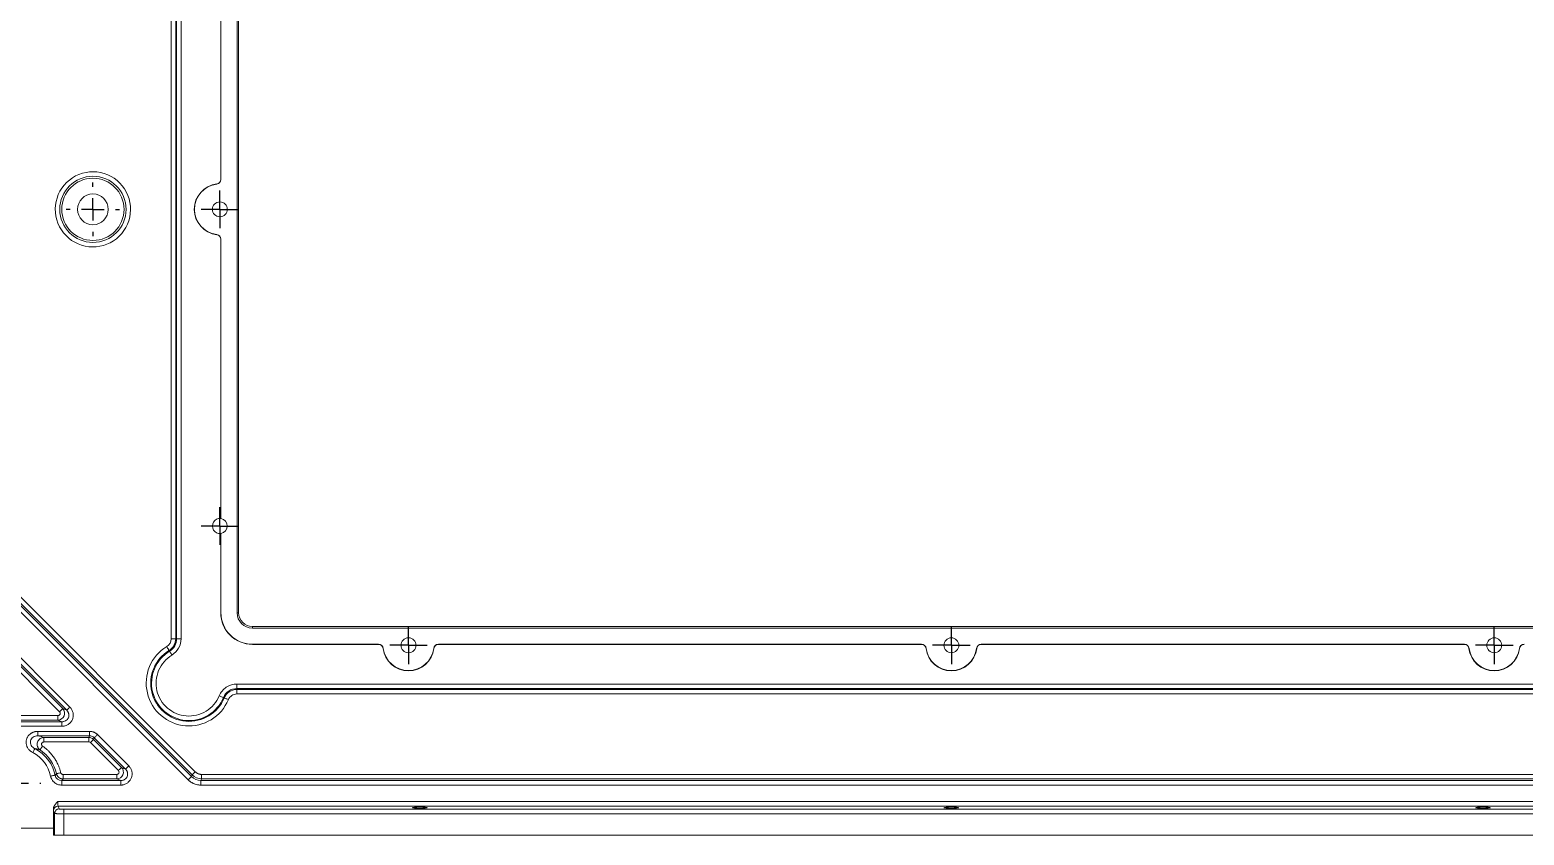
# Model space of a CAD drawing. Header units: millimetres. Extents: x 410 to 793, y 6 to 277.
# Drawn here: x 635.95 to 683.13, y 120.53 to 145.96 of the extents above; entities that cross this region are included whole.
import ezdxf

# ---------------------------------------------------------------- set-up
doc = ezdxf.new("R2010")
doc.units = ezdxf.units.MM
doc.layers.add('图框', color=7, linetype='Continuous')

# ---------------------------------------------------------------- blocks, each defined once
blk = doc.blocks.new('SW_CENTERMARKSYMBOL_69')
at = {"layer": '图框', "color": 0}
for p, q in [((0, 0.357), (0, 0.593)), ((-0.357, 0), (-0.593, 0)), ((0, 0), (-0.357, 0)), ((0, 0), (0, 0.357)), ((0, 0), (0, -0.357)), ((0, 0), (0.357, 0)), ((0.357, 0), (0.593, 0)), ((0, -0.357), (0, -0.593))]:
    blk.add_line(p, q, dxfattribs=at)
blk = doc.blocks.new('SW_CENTERMARKSYMBOL_70')
at = {"layer": '图框', "color": 0}
for p, q in [((0, 0.357), (0, 0.593)), ((-0.357, 0), (-0.593, 0)), ((0, 0), (-0.357, 0)), ((0, 0), (0, 0.357)), ((0, 0), (0, -0.357)), ((0, 0), (0.357, 0)), ((0.357, 0), (0.593, 0)), ((0, -0.357), (0, -0.593))]:
    blk.add_line(p, q, dxfattribs=at)
blk = doc.blocks.new('SW_CENTERMARKSYMBOL_71')
at = {"layer": '图框', "color": 0}
for p, q in [((0, 0.357), (0, 0.593)), ((-0.357, 0), (-0.593, 0)), ((0, 0), (-0.357, 0)), ((0, 0), (0, 0.357)), ((0, 0), (0, -0.357)), ((0, 0), (0.357, 0)), ((0.357, 0), (0.593, 0)), ((0, -0.357), (0, -0.593))]:
    blk.add_line(p, q, dxfattribs=at)
blk = doc.blocks.new('SW_CENTERMARKSYMBOL_72')
at = {"layer": '图框', "color": 0}
for p, q in [((0, 0.357), (0, 0.593)), ((-0.357, 0), (-0.593, 0)), ((0, 0), (-0.357, 0)), ((0, 0), (0, 0.357)), ((0, 0), (0, -0.357)), ((0, 0), (0.357, 0)), ((0.357, 0), (0.593, 0)), ((0, -0.357), (0, -0.593))]:
    blk.add_line(p, q, dxfattribs=at)
blk = doc.blocks.new('SW_CENTERMARKSYMBOL_77')
at = {"layer": '图框', "color": 0}
for p, q in [((0, 0.714), (0, 0.843)), ((-0.714, 0), (-0.843, 0)), ((0, 0), (-0.357, 0)), ((0, 0), (0, 0.357)), ((0, 0), (0, -0.357)), ((0, 0), (0.357, 0)), ((0.714, 0), (0.843, 0)), ((0, -0.714), (0, -0.843))]:
    blk.add_line(p, q, dxfattribs=at)
blk = doc.blocks.new('SW_CENTERMARKSYMBOL_90')
at = {"layer": '图框', "color": 0}
for p, q in [((0, 0.714), (0, 0.75)), ((-0.714, 0), (-0.75, 0)), ((0, 0), (-0.357, 0)), ((0, 0), (0, 0.357)), ((0, 0), (0, -0.357)), ((0, 0), (0.357, 0)), ((0.714, 0), (0.75, 0)), ((0, -0.714), (0, -0.75))]:
    blk.add_line(p, q, dxfattribs=at)
blk = doc.blocks.new('SW_CENTERMARKSYMBOL_105')
at = {"layer": '图框', "color": 0}
for p, q in [((0, 0.357), (0, 0.593)), ((-0.357, 0), (-0.593, 0)), ((0, 0), (-0.357, 0)), ((0, 0), (0, 0.357)), ((0, 0), (0, -0.357)), ((0, 0), (0.357, 0)), ((0.357, 0), (0.593, 0)), ((0, -0.357), (0, -0.593))]:
    blk.add_line(p, q, dxfattribs=at)

msp = doc.modelspace()

# ---------------------------------------------------------------- linework, layer by layer
at = {"color": 7, "linetype": 'Continuous', "lineweight": 15}
for p, q in [((640.4102, 154.0429), (640.4102, 126.7353)), ((640.5529, 154.0429), (640.5529, 126.7353)), ((640.5799, 126.7353), (640.5799, 154.0429)), ((640.7225, 126.7353), (640.7225, 154.0429)), ((642.4896, 153.0319), (642.4896, 127.5543)), ((642.5396, 127.5543), (642.5396, 153.0319)), ((641.9744, 150.0591), (641.9744, 141.2362)), ((641.9806, 141.2362), (641.9806, 150.06)), ((641.8495, 141.0882), (641.8487, 141.0944)), ((641.9744, 141.2362), (641.9806, 141.2362)), ((641.8487, 139.4918), (641.8495, 139.498)), ((641.9744, 139.35), (641.9744, 130.5271)), ((641.9806, 139.35), (641.9744, 139.35)), ((641.9806, 130.5262), (641.9806, 139.35)), ((641.0474, 122.3791), (631.2787, 132.1478)), ((641.069, 122.4313), (631.3309, 132.1695)), ((641.1697, 122.5319), (631.4315, 132.2701)), ((631.1781, 132.0472), (640.9468, 122.2785)), ((631.5181, 130.068), (637.1104, 124.4756)), ((637.2111, 124.5763), (631.6187, 130.1686)), ((641.9744, 130.0591), (641.9744, 127.5543)), ((641.9806, 127.5543), (641.9806, 130.06)), ((641.9806, 127.5543), (641.9744, 127.5543)), ((642.4896, 127.5543), (642.5396, 127.5543)), ((636.8839, 124.4272), (634.0384, 127.2726)), ((634.1391, 127.3732), (636.9845, 124.5278)), ((642.9744, 127.1195), (642.9744, 127.0694)), ((687.1172, 127.1195), (642.9744, 127.1195)), ((642.9744, 127.0694), (687.1172, 127.0694)), ((640.5529, 126.7353), (640.4102, 126.7353)), ((640.5529, 126.7353), (640.5799, 126.7353)), ((640.5799, 126.7353), (640.7225, 126.7353)), ((646.9599, 126.5605), (642.9744, 126.5605)), ((642.9744, 126.5605), (642.9744, 126.5543)), ((642.9744, 126.5543), (646.9599, 126.5543)), ((646.9599, 126.5543), (646.9599, 126.5605)), ((664.1028, 126.5605), (648.846, 126.5605)), ((648.846, 126.5605), (648.846, 126.5543)), ((648.846, 126.5543), (664.1028, 126.5543)), ((664.1028, 126.5543), (664.1028, 126.5605)), ((681.2456, 126.5605), (665.9888, 126.5605)), ((665.9888, 126.5605), (665.9888, 126.5543)), ((665.9888, 126.5543), (681.2456, 126.5543)), ((681.2456, 126.5543), (681.2456, 126.5605)), ((640.3573, 126.3398), (640.3433, 126.3629)), ((647.1079, 126.4294), (647.1017, 126.4287)), ((648.7042, 126.4287), (648.698, 126.4294)), ((664.2508, 126.4294), (664.2446, 126.4287)), ((665.847, 126.4287), (665.8408, 126.4294)), ((681.3936, 126.4294), (681.3874, 126.4287)), ((682.9899, 126.4287), (682.9837, 126.4294)), ((687.6061, 125.3024), (642.4855, 125.3024)), ((642.4855, 125.3024), (642.4855, 125.1598)), ((687.6061, 125.1598), (642.4855, 125.1598)), ((642.4855, 125.1598), (642.4855, 125.1328)), ((642.4855, 125.1328), (687.6061, 125.1328)), ((642.4855, 124.9901), (642.4855, 125.1328)), ((642.0835, 124.8652), (642.0587, 124.8756)), ((642.4855, 124.9901), (687.6061, 124.9901)), ((636.9595, 124.1112), (632.4131, 124.1112)), ((633.7767, 124.3057), (636.8335, 124.3057)), ((636.8335, 124.1634), (633.7767, 124.1634)), ((636.8335, 124.3057), (636.8335, 124.1634)), ((636.9595, 124.1112), (636.8335, 124.1634)), ((636.9595, 124.1112), (636.9595, 123.9689)), ((636.9845, 124.5278), (637.1104, 124.4756)), ((632.4131, 123.9689), (636.9595, 123.9689)), ((637.8307, 123.8093), (636.1984, 123.8093)), ((636.1984, 123.6669), (636.1984, 123.8093)), ((636.1984, 123.6669), (637.8307, 123.6669)), ((637.8091, 123.6148), (637.8307, 123.6669)), ((637.8307, 123.6669), (637.8307, 123.8093)), ((639.0682, 122.7191), (638.0823, 123.7051)), ((636.3879, 123.6148), (637.8091, 123.6148)), ((636.3879, 123.4725), (636.3879, 123.6148)), ((637.8091, 123.4725), (636.3879, 123.4725)), ((637.8091, 123.6148), (637.8091, 123.4725)), ((637.8594, 123.4516), (637.96, 123.5522)), ((638.741, 122.57), (637.8594, 123.4516)), ((637.9817, 123.6044), (637.96, 123.5522)), ((637.96, 123.5522), (638.8416, 122.6707)), ((637.9817, 123.6044), (638.9676, 122.6185)), ((638.9676, 122.6185), (639.0682, 122.7191)), ((636.9512, 122.2541), (636.9512, 122.1118)), ((638.8166, 122.2541), (636.9512, 122.2541)), ((636.993, 122.3062), (636.993, 122.4486)), ((636.993, 122.4486), (638.6907, 122.4486)), ((638.6907, 122.3062), (636.993, 122.3062)), ((638.6907, 122.4486), (638.6907, 122.3062)), ((638.8166, 122.2541), (638.6907, 122.3062)), ((638.8166, 122.1118), (638.8166, 122.2541)), ((638.8416, 122.6707), (638.9676, 122.6185)), ((641.0474, 122.3791), (641.069, 122.4313)), ((641.1697, 122.5319), (641.069, 122.4313)), ((641.3709, 122.3062), (641.3493, 122.2541)), ((641.3493, 122.2541), (641.3493, 122.1118)), ((688.7423, 122.2541), (641.3493, 122.2541)), ((641.3709, 122.3062), (641.3709, 122.4486)), ((688.7207, 122.4486), (641.3709, 122.4486)), ((688.7207, 122.3062), (641.3709, 122.3062)), ((636.9512, 122.1118), (638.8166, 122.1118)), ((641.3493, 122.1118), (688.7423, 122.1118)), ((636.6888, 121.3469), (636.6888, 120.7462)), ((636.7291, 121.2167), (636.6931, 121.3068)), ((693.2648, 121.5914), (636.8268, 121.5914)), ((636.8719, 121.359), (636.8359, 121.4491)), ((693.2557, 121.4491), (636.8359, 121.4491)), ((637.0146, 121.3469), (693.077, 121.3469)), ((637.0146, 121.2046), (637.0146, 121.3469)), ((636.7291, 120.5319), (636.7291, 121.2167)), ((693.077, 121.2046), (637.0146, 121.2046)), ((637.0146, 120.5319), (637.0146, 121.2046)), ((636.6888, 120.7462), (629.6173, 120.7462)), ((636.6888, 120.7462), (636.6888, 120.5319)), ((636.6888, 120.5319), (636.7291, 120.5319)), ((636.7291, 120.5319), (637.0146, 120.5319)), ((637.0146, 120.5319), (693.077, 120.5319))]:
    msp.add_line(p, q, dxfattribs=at)
at = {"color": 7, "linetype": 'Continuous', "lineweight": 15, "flags": 128}
for points in [[(640.2693, 126.4848), (640.2833, 126.4618), (640.2968, 126.4396), (640.3093, 126.419), (640.3203, 126.4007), (640.3296, 126.3855), (640.3366, 126.3739), (640.3413, 126.3662), (640.3433, 126.3629)], [(640.4314, 126.2178), (640.4174, 126.2409), (640.4039, 126.2631), (640.3914, 126.2837), (640.3803, 126.3019), (640.3711, 126.3171), (640.364, 126.3287), (640.3594, 126.3364), (640.3573, 126.3398)], [(637.1104, 124.4756), (637.1138, 124.479), (637.1205, 124.4857), (637.1303, 124.4955), (637.1428, 124.508), (637.1577, 124.5229), (637.1745, 124.5396), (637.1925, 124.5576), (637.2111, 124.5763)], [(641.927, 124.9307), (641.9519, 124.9203), (641.9759, 124.9102), (641.9981, 124.9009), (642.0178, 124.8927), (642.0342, 124.8859), (642.0467, 124.8806), (642.055, 124.8771), (642.0587, 124.8756)], [(642.2152, 124.8102), (642.1903, 124.8206), (642.1663, 124.8306), (642.1441, 124.8399), (642.1244, 124.8481), (642.108, 124.855), (642.0955, 124.8602), (642.0872, 124.8637), (642.0835, 124.8652)], [(636.9845, 124.5278), (636.9811, 124.5245), (636.9745, 124.5178), (636.9647, 124.508), (636.9521, 124.4954), (636.9372, 124.4805), (636.9205, 124.4638), (636.9025, 124.4458), (636.8839, 124.4272)], [(637.9817, 123.6044), (637.985, 123.6078), (637.9917, 123.6145), (638.0015, 123.6242), (638.014, 123.6368), (638.0289, 123.6517), (638.0457, 123.6684), (638.0637, 123.6864), (638.0823, 123.7051)], [(636.1014, 123.2633), (636.0992, 123.2591), (636.0949, 123.2507), (636.0886, 123.2384), (636.0806, 123.2225), (636.071, 123.2038), (636.0602, 123.1827), (636.0487, 123.16), (636.0367, 123.1366)], [(636.2671, 123.2253), (636.2698, 123.2292), (636.2751, 123.237), (636.283, 123.2484), (636.293, 123.2631), (636.3049, 123.2805), (636.3183, 123.3), (636.3327, 123.3209), (636.3476, 123.3426)], [(636.7423, 122.424), (636.7376, 122.423), (636.7284, 122.4211), (636.7148, 122.4183), (636.6974, 122.4147), (636.6768, 122.4104), (636.6536, 122.4055), (636.6287, 122.4004), (636.6029, 122.395)], [(636.9238, 122.5032), (636.8982, 122.4971), (636.8735, 122.4912), (636.8504, 122.4857), (636.8299, 122.4808), (636.8127, 122.4767), (636.7992, 122.4735), (636.79, 122.4713), (636.7854, 122.4702)], [(638.8416, 122.6707), (638.8383, 122.6673), (638.8316, 122.6606), (638.8218, 122.6508), (638.8093, 122.6383), (638.7943, 122.6234), (638.7776, 122.6066), (638.7596, 122.5886), (638.741, 122.57)], [(641.0474, 122.3791), (641.0441, 122.3758), (641.0374, 122.3691), (641.0276, 122.3593), (641.015, 122.3467), (641.0001, 122.3318), (640.9834, 122.3151), (640.9654, 122.2971), (640.9468, 122.2785)]]:
    msp.add_lwpolyline(points, dxfattribs=at)
at = {"color": 7, "linetype": 'Continuous', "lineweight": 15}
for centre, radius in [((637.9372, 140.2934), 1.0457), ((637.9372, 140.2934), 0.9822), ((637.9372, 140.2934), 0.4857), ((641.9458, 140.2931), 0.2357), ((647.9029, 126.5262), 0.2357), ((665.0458, 126.5262), 0.2357), ((682.1887, 126.5262), 0.2357)]:
    msp.add_circle(centre, radius, dxfattribs=at)
for centre, radius, start, end in [((641.9458, 140.2931), 0.8071, 96.90946, 263.09054), ((641.9458, 140.2931), 0.8009, 96.90946, 263.09054), ((641.8315, 141.2362), 0.1429, 276.90946, 0), ((641.8315, 141.2362), 0.1491, 276.90946, 0), ((641.8315, 139.35), 0.1429, 0, 83.09054), ((641.8315, 139.35), 0.1491, 0, 83.09054), ((641.9458, 130.2931), 0.2357, 83.03794, 276.96206), ((641.9458, 130.2931), 0.2357, 81.50496, 83.03794), ((641.9458, 130.2931), 0.2357, 278.49504, 81.50496), ((641.9458, 130.2931), 0.2357, 276.96206, 278.49504), ((642.9744, 127.5543), 1, 180, 270), ((642.9744, 127.5543), 0.9938, 180, 270), ((642.9744, 127.5543), 0.4848, 180, 270), ((642.9744, 127.5543), 0.4348, 180, 270), ((640.1172, 126.7353), 0.4357, 301.26313, 0), ((640.1172, 126.7353), 0.4627, 301.26313, 0), ((646.9599, 126.4114), 0.1491, 6.94207, 90), ((646.9599, 126.4114), 0.1429, 6.94207, 90), ((648.846, 126.4114), 0.1491, 90, 173.05793), ((648.846, 126.4114), 0.1429, 90, 173.05793), ((664.1028, 126.4114), 0.1491, 6.94207, 90), ((664.1028, 126.4114), 0.1429, 6.94207, 90), ((665.9888, 126.4114), 0.1491, 90, 173.05793), ((665.9888, 126.4114), 0.1429, 90, 173.05793), ((681.2456, 126.4114), 0.1491, 6.94207, 90), ((681.2456, 126.4114), 0.1429, 6.94207, 90), ((683.1317, 126.4114), 0.1491, 90, 173.05793), ((683.1317, 126.4114), 0.1429, 90, 173.05793), ((640.9698, 125.331), 1.2072, 121.26313, 337.30549), ((640.9698, 125.331), 1.1802, 121.26313, 337.30549), ((647.9029, 126.5262), 0.8071, 186.94207, 353.05793), ((647.9029, 126.5262), 0.8009, 186.94207, 353.05793), ((665.0458, 126.5262), 0.8071, 186.94207, 353.05793), ((665.0458, 126.5262), 0.8009, 186.94207, 353.05793), ((682.1887, 126.5262), 0.8071, 186.94207, 353.05793), ((682.1887, 126.5262), 0.8009, 186.94207, 353.05793), ((642.4855, 124.6971), 0.4627, 90, 157.30549), ((642.4855, 124.6971), 0.4357, 90, 157.30549), ((635.5458, 122.1748), 1.2221, 11.7662, 62.9605), ((635.5458, 122.1748), 1.2743, 13.40513, 55.5269), ((636.8362, 121.306), 0.1431, 90.11189, 179.70414), ((636.8721, 121.2159), 0.1431, 90.11238, 179.70365)]:
    msp.add_arc(centre, radius, start, end, dxfattribs=at)
for centre in [(648.2601, 121.398), (665.0458, 121.398), (681.8315, 121.398)]:
    msp.add_ellipse(centre, major_axis=(0.2357, 0), ratio=0.0874887, dxfattribs=at)
for points, knots in [([(638.9914, 140.8413), (638.8461, 141.1208), (638.5957, 141.3313), (637.9948, 141.5211), (637.6689, 141.4928), (637.1098, 141.2022), (636.8993, 140.9518), (636.7095, 140.3509), (636.7378, 140.025), (637.0284, 139.4659), (637.2788, 139.2555), (637.8797, 139.0656), (638.2056, 139.0939), (638.7647, 139.3845), (638.9751, 139.6349), (639.165, 140.2358), (639.1367, 140.5617), (638.9914, 140.8413)], [0, 0, 0, 0, 0.125, 0.125, 0.25, 0.25, 0.375, 0.375, 0.5, 0.5, 0.625, 0.625, 0.75, 0.75, 0.875, 0.875, 1, 1, 1, 1]), ([(640.2693, 126.4848), (640.0256, 126.3368), (639.835, 126.1155), (639.6146, 125.5896), (639.5906, 125.2984), (639.7215, 124.7435), (639.8732, 124.4938), (640.3054, 124.1218), (640.5749, 124.0091), (641.1432, 123.9623), (641.4274, 124.0294), (641.9147, 124.3257), (642.1052, 124.5471), (642.2152, 124.8102)], [0, 0, 0, 0, 0.16666667, 0.16666667, 0.33333333, 0.33333333, 0.5, 0.5, 0.66666667, 0.66666667, 0.83333333, 0.83333333, 1, 1, 1, 1]), ([(641.927, 124.9307), (641.8425, 124.7285), (641.6961, 124.5582), (641.3216, 124.3306), (641.1031, 124.2789), (640.6662, 124.3149), (640.4591, 124.4016), (640.1269, 124.6875), (640.0103, 124.8794), (639.9097, 125.306), (639.9282, 125.5297), (640.0975, 125.934), (640.244, 126.1041), (640.4314, 126.2178)], [0, 0, 0, 0, 0.1666667, 0.1666667, 0.3333333, 0.3333333, 0.5, 0.5, 0.6666667, 0.6666667, 0.8333333, 0.8333333, 1, 1, 1, 1]), ([(642.4855, 125.3024), (642.3661, 125.3024), (642.2494, 125.2671), (642.0507, 125.1348), (641.9731, 125.0408), (641.927, 124.9307)], [0, 0, 0, 0, 0.5, 0.5, 1, 1, 1, 1]), ([(636.9595, 123.9689), (636.9659, 123.969), (636.9802, 123.9692), (637.0039, 123.9713), (637.0319, 123.9756), (637.0714, 123.9852), (637.1153, 124.002), (637.1609, 124.0279), (637.2019, 124.0591), (637.2505, 124.1093), (637.2961, 124.1853), (637.3176, 124.2712), (637.3187, 124.3411), (637.3118, 124.3921), (637.2978, 124.4426), (637.2773, 124.4887), (637.2528, 124.5277), (637.2314, 124.5551), (637.2172, 124.5698), (637.2111, 124.5763)], [0, 0, 0, 0, 0.0228619, 0.0511136, 0.0847095, 0.1236238, 0.1958505, 0.2517495, 0.3099723, 0.3789991, 0.500011, 0.6210229, 0.6900444, 0.7482726, 0.8041668, 0.8763982, 0.9270909, 0.9683203, 1, 1, 1, 1]), ([(642.2152, 124.8102), (642.2375, 124.8635), (642.275, 124.909), (642.3712, 124.973), (642.4277, 124.9901), (642.4855, 124.9901)], [0, 0, 0, 0, 0.5, 0.5, 1, 1, 1, 1]), ([(636.8335, 124.1634), (636.9176, 124.1644), (636.9966, 124.2189), (637.0605, 124.3732), (637.0432, 124.4677), (636.9845, 124.5278)], [0, 0, 0, 0, 0.5, 0.5, 1, 1, 1, 1]), ([(636.8839, 124.4272), (636.8859, 124.4249), (636.8914, 124.4191), (636.8979, 124.4085), (636.9027, 124.3962), (636.9059, 124.3802), (636.905, 124.3642), (636.9002, 124.3492), (636.894, 124.3371), (636.8838, 124.3247), (636.869, 124.3141), (636.8519, 124.3069), (636.8397, 124.3061), (636.8335, 124.3057)], [0, 0, 0, 0, 0.0543821, 0.1417829, 0.2210195, 0.2885563, 0.4316728, 0.5000791, 0.5685039, 0.6750373, 0.7823732, 0.8905584, 1, 1, 1, 1]), ([(637.1104, 124.4756), (637.1143, 124.4717), (637.122, 124.4638), (637.1323, 124.451), (637.1417, 124.4377), (637.15, 124.4238), (637.1573, 124.4094), (637.1635, 124.3946), (637.1686, 124.3795), (637.1734, 124.3611), (637.1777, 124.3346), (637.1783, 124.2926), (637.1657, 124.2388), (637.1322, 124.1852), (637.0953, 124.1536), (637.0583, 124.1321), (637.0274, 124.1199), (636.991, 124.1121), (636.9697, 124.1115), (636.9595, 124.1112)], [0, 0, 0, 0, 0.0326387, 0.0649816, 0.0970722, 0.1289428, 0.160617, 0.1921108, 0.2234352, 0.254598, 0.3036437, 0.3808647, 0.5002945, 0.6222676, 0.7456294, 0.7810864, 0.8742358, 0.9398118, 1, 1, 1, 1]), ([(636.1984, 123.8093), (636.1902, 123.8091), (636.1738, 123.8088), (636.1492, 123.8064), (636.1248, 123.8026), (636.1008, 123.7973), (636.0771, 123.7905), (636.054, 123.7823), (636.0314, 123.7726), (636.0095, 123.7614), (635.9717, 123.7389), (635.9222, 123.6983), (635.8797, 123.6429), (635.8549, 123.5934), (635.8362, 123.5412), (635.8268, 123.4805), (635.8303, 123.418), (635.8405, 123.37), (635.8571, 123.3226), (635.8797, 123.2794), (635.9077, 123.2403), (635.9355, 123.2092), (635.9665, 123.1814), (636.0001, 123.1567), (636.0245, 123.1433), (636.0367, 123.1366)], [0, 0, 0, 0, 0.0254668, 0.0509093, 0.0763289, 0.1017271, 0.127106, 0.1524702, 0.1778273, 0.2031891, 0.228573, 0.3140631, 0.3994919, 0.4422955, 0.4852601, 0.5707886, 0.630194, 0.6780151, 0.7223993, 0.7852812, 0.8282251, 0.8711125, 0.9140135, 0.9569682, 1, 1, 1, 1]), ([(636.1014, 123.2633), (636.0541, 123.2864), (636.014, 123.3225), (635.964, 123.4109), (635.9557, 123.4622), (635.9788, 123.5564), (636.0099, 123.5982), (636.0941, 123.6538), (636.1461, 123.6678), (636.1984, 123.6669)], [0, 0, 0, 0, 0.25, 0.25, 0.5, 0.5, 0.75, 0.75, 1, 1, 1, 1]), ([(638.0823, 123.7051), (638.0775, 123.7097), (638.0679, 123.719), (638.0525, 123.7318), (638.0366, 123.7438), (638.02, 123.7549), (638.0028, 123.765), (637.9851, 123.7742), (637.9658, 123.7829), (637.9375, 123.7935), (637.9011, 123.8031), (637.8628, 123.8085), (637.8397, 123.8091), (637.8307, 123.8093)], [0, 0, 0, 0, 0.0717903, 0.1433965, 0.2148653, 0.286236, 0.3575412, 0.428809, 0.5000645, 0.585185, 0.7523932, 0.9035582, 1, 1, 1, 1]), ([(636.2671, 123.2253), (636.2561, 123.2281), (636.2346, 123.2337), (636.2014, 123.2417), (636.1682, 123.2493), (636.1353, 123.2565), (636.1125, 123.2611), (636.1014, 123.2633)], [0, 0, 0, 0, 0.2183698, 0.4275221, 0.6274872, 0.8182997, 1, 1, 1, 1]), ([(636.2671, 123.2253), (636.2645, 123.2272), (636.2562, 123.2333), (636.2394, 123.2479), (636.2189, 123.2712), (636.201, 123.3004), (636.1835, 123.3421), (636.1745, 123.3974), (636.1845, 123.4641), (636.2139, 123.525), (636.2525, 123.5655), (636.2906, 123.5901), (636.3221, 123.6042), (636.3525, 123.6119), (636.3747, 123.6144), (636.3849, 123.6147), (636.3879, 123.6148)], [0, 0, 0, 0, 0.0181587, 0.0584622, 0.1251493, 0.1925702, 0.250207, 0.3783408, 0.4995956, 0.6205655, 0.7491868, 0.8063943, 0.8743686, 0.9422784, 0.9826801, 1, 1, 1, 1]), ([(636.3476, 123.3426), (636.3451, 123.3445), (636.3381, 123.3497), (636.3291, 123.3598), (636.3219, 123.3721), (636.316, 123.3885), (636.3142, 123.4102), (636.3219, 123.4351), (636.3357, 123.4524), (636.3498, 123.4627), (636.3621, 123.4684), (636.3748, 123.4719), (636.3835, 123.4723), (636.3879, 123.4725)], [0, 0, 0, 0, 0.0517067, 0.1429698, 0.2208657, 0.2858866, 0.4282076, 0.5706011, 0.7058425, 0.7847559, 0.8563785, 0.928089, 1, 1, 1, 1]), ([(636.9238, 122.5032), (636.9204, 122.5172), (636.9135, 122.545), (636.9015, 122.5863), (636.8885, 122.6273), (636.8741, 122.6678), (636.8585, 122.7079), (636.8302, 122.7746), (636.7847, 122.8659), (636.7154, 122.9776), (636.6361, 123.0824), (636.5576, 123.1683), (636.4838, 123.2375), (636.4177, 123.2927), (636.371, 123.326), (636.3476, 123.3426)], [0, 0, 0, 0, 0.04137321, 0.08267408, 0.12394074, 0.16521144, 0.20652439, 0.24791769, 0.37392951, 0.50001411, 0.62602593, 0.75211053, 0.83477528, 0.91730308, 1, 1, 1, 1]), ([(638.8166, 122.1118), (638.8231, 122.1118), (638.8374, 122.1121), (638.8611, 122.1141), (638.889, 122.1185), (638.9285, 122.128), (638.9725, 122.1449), (639.0181, 122.1707), (639.0591, 122.202), (639.1077, 122.2522), (639.1532, 122.3281), (639.1747, 122.414), (639.1759, 122.4839), (639.169, 122.535), (639.155, 122.5855), (639.1345, 122.6315), (639.1099, 122.6706), (639.0885, 122.6979), (639.0744, 122.7127), (639.0682, 122.7191)], [0, 0, 0, 0, 0.0228619, 0.0511136, 0.0847095, 0.1236238, 0.1958505, 0.2517495, 0.3099723, 0.3789991, 0.500011, 0.6210229, 0.6900444, 0.7482726, 0.8041668, 0.8763982, 0.9270909, 0.9683204, 1, 1, 1, 1]), ([(636.6029, 122.395), (636.6044, 122.3886), (636.6074, 122.375), (636.6138, 122.3539), (636.6223, 122.3311), (636.6333, 122.307), (636.6528, 122.2717), (636.6829, 122.2312), (636.7248, 122.1912), (636.7733, 122.1573), (636.825, 122.133), (636.8762, 122.1188), (636.9164, 122.1127), (636.9406, 122.112), (636.9512, 122.1118)], [0, 0, 0, 0, 0.0406471, 0.0859999, 0.136019, 0.1906918, 0.2500323, 0.3850775, 0.4999651, 0.6064586, 0.7498827, 0.8505076, 0.9339558, 1, 1, 1, 1]), ([(636.993, 122.3062), (636.9876, 122.3064), (636.9766, 122.3067), (636.9603, 122.3087), (636.9443, 122.3119), (636.9286, 122.3162), (636.9136, 122.3216), (636.8992, 122.3281), (636.8856, 122.3354), (636.8728, 122.3435), (636.8576, 122.3547), (636.8404, 122.3701), (636.8221, 122.3912), (636.8064, 122.4153), (636.7935, 122.4418), (636.7881, 122.4607), (636.7854, 122.4702)], [0, 0, 0, 0, 0.0577485, 0.1154398, 0.1728535, 0.2297723, 0.2859861, 0.3412967, 0.39552, 0.4484899, 0.5000592, 0.5938343, 0.6917806, 0.7929099, 0.8960686, 1, 1, 1, 1]), ([(636.993, 122.4486), (636.9898, 122.4487), (636.9834, 122.4489), (636.974, 122.451), (636.9651, 122.4541), (636.9566, 122.4584), (636.9493, 122.4633), (636.941, 122.4707), (636.933, 122.4805), (636.9269, 122.4924), (636.9247, 122.5001), (636.9238, 122.5032)], [0, 0, 0, 0, 0.1018081, 0.2022055, 0.3017788, 0.4009417, 0.4999878, 0.5809071, 0.7498846, 0.8967068, 1, 1, 1, 1]), ([(636.993, 122.3062), (636.9861, 122.2975), (636.9723, 122.2801), (636.9582, 122.2627), (636.9512, 122.2541)], [0, 0, 0, 0, 0.5036457, 1, 1, 1, 1]), ([(638.6907, 122.3062), (638.7747, 122.3073), (638.8538, 122.3618), (638.9177, 122.5161), (638.9003, 122.6105), (638.8416, 122.6707)], [0, 0, 0, 0, 0.5, 0.5, 1, 1, 1, 1]), ([(638.741, 122.57), (638.7431, 122.5678), (638.7485, 122.562), (638.7551, 122.5513), (638.7598, 122.539), (638.763, 122.5231), (638.7622, 122.5071), (638.7574, 122.4921), (638.7511, 122.4799), (638.7409, 122.4676), (638.7262, 122.4569), (638.7091, 122.4498), (638.6968, 122.449), (638.6907, 122.4486)], [0, 0, 0, 0, 0.0543821, 0.1417829, 0.2210195, 0.2885563, 0.4316728, 0.5000791, 0.5685039, 0.6750373, 0.7823732, 0.8905584, 1, 1, 1, 1]), ([(638.9676, 122.6185), (638.9715, 122.6145), (638.9791, 122.6067), (638.9895, 122.5939), (638.9989, 122.5806), (639.0072, 122.5666), (639.0144, 122.5522), (639.0206, 122.5374), (639.0257, 122.5223), (639.0305, 122.504), (639.0348, 122.4775), (639.0355, 122.4355), (639.0229, 122.3816), (638.9893, 122.328), (638.9524, 122.2965), (638.9154, 122.275), (638.8846, 122.2627), (638.8481, 122.255), (638.8268, 122.2544), (638.8166, 122.2541)], [0, 0, 0, 0, 0.0326387, 0.0649816, 0.0970722, 0.1289428, 0.160617, 0.1921108, 0.2234352, 0.254598, 0.3036437, 0.3808647, 0.5002945, 0.6222676, 0.7456294, 0.7810864, 0.8742358, 0.9398118, 1, 1, 1, 1]), ([(640.9468, 122.2785), (640.9535, 122.272), (640.9669, 122.2589), (640.9882, 122.2407), (641.0103, 122.2235), (641.0332, 122.2074), (641.0568, 122.1925), (641.081, 122.1788), (641.1059, 122.1662), (641.1345, 122.1535), (641.1784, 122.137), (641.2303, 122.1232), (641.2829, 122.1151), (641.3197, 122.1121), (641.3407, 122.1119), (641.3493, 122.1118)], [0, 0, 0, 0, 0.0628252, 0.1255044, 0.1880702, 0.2505502, 0.312968, 0.3753441, 0.4376965, 0.5000415, 0.5851613, 0.7523511, 0.8592344, 0.9418239, 1, 1, 1, 1]), ([(641.3709, 122.4486), (641.3647, 122.4487), (641.3522, 122.4489), (641.3337, 122.4508), (641.3153, 122.4539), (641.2971, 122.4581), (641.2793, 122.4635), (641.2561, 122.4722), (641.2283, 122.4859), (641.197, 122.5064), (641.1788, 122.5234), (641.1697, 122.5319)], [0, 0, 0, 0, 0.0837339, 0.1672285, 0.2505548, 0.3337705, 0.4169232, 0.5000535, 0.6662916, 0.8328244, 1, 1, 1, 1]), ([(636.8268, 121.5914), (636.8183, 121.5829), (636.8013, 121.5658), (636.7761, 121.5389), (636.7527, 121.5114), (636.7316, 121.4819), (636.7139, 121.4513), (636.7015, 121.4216), (636.6938, 121.3946), (636.6896, 121.3708), (636.6891, 121.3548), (636.6888, 121.3469)], [0, 0, 0, 0, 0.1251256, 0.2502969, 0.383064, 0.5001578, 0.6266629, 0.7498317, 0.8338706, 0.9176559, 1, 1, 1, 1]), ([(636.6931, 121.3068), (636.6929, 121.3074), (636.6925, 121.3088), (636.6918, 121.3122), (636.6912, 121.3168), (636.6906, 121.3225), (636.69, 121.3295), (636.6894, 121.3375), (636.689, 121.3438), (636.6888, 121.3469)], [0, 0, 0, 0, 0.1444081, 0.2872759, 0.4292102, 0.5708298, 0.7127574, 0.8556118, 1, 1, 1, 1]), ([(636.8719, 121.359), (636.8721, 121.3586), (636.8727, 121.3578), (636.875, 121.3567), (636.8784, 121.3556), (636.8849, 121.3541), (636.8962, 121.3523), (636.9147, 121.3504), (636.9371, 121.3488), (636.9621, 121.3477), (636.9882, 121.3471), (637.0058, 121.347), (637.0146, 121.3469)], [0, 0, 0, 0, 0.0604744, 0.1204677, 0.1804952, 0.2410714, 0.3707763, 0.5007267, 0.6302423, 0.7600056, 0.8799325, 1, 1, 1, 1]), ([(637.0146, 121.2046), (637.0077, 121.2046), (636.9936, 121.2046), (636.9726, 121.2047), (636.9516, 121.2049), (636.9307, 121.2052), (636.9101, 121.2055), (636.8899, 121.2059), (636.8702, 121.2063), (636.8512, 121.2069), (636.833, 121.2075), (636.8158, 121.2081), (636.7991, 121.2089), (636.7827, 121.2098), (636.767, 121.2109), (636.7526, 121.2121), (636.7408, 121.2135), (636.7319, 121.215), (636.7301, 121.2161), (636.7291, 121.2167)], [0, 0, 0, 0, 0.04763478, 0.0957922, 0.14447276, 0.19367695, 0.24340525, 0.29365812, 0.344436, 0.39573931, 0.44756848, 0.49992392, 0.55358305, 0.61317071, 0.67868604, 0.75012798, 0.82749526, 0.91078646, 1, 1, 1, 1])]:
    msp.add_open_spline(points, degree=3, knots=knots, dxfattribs=at)
for points in [[(640.4102, 126.7353), (640.4102, 126.6329), (640.3568, 126.5379), (640.2693, 126.4848)], [(640.4314, 126.2178), (640.6121, 126.3276), (640.7225, 126.5238), (640.7225, 126.7353)], [(636.3879, 123.6148), (636.3313, 123.6323), (636.27, 123.6498), (636.1984, 123.6669)], [(637.8307, 123.6669), (637.887, 123.6671), (637.9419, 123.6443), (637.9817, 123.6044)], [(637.96, 123.5522), (637.9202, 123.5919), (637.8653, 123.6147), (637.8091, 123.6148)], [(637.8091, 123.4725), (637.8278, 123.4725), (637.8462, 123.4649), (637.8594, 123.4516)], [(636.0367, 123.1366), (636.328, 122.9879), (636.5362, 122.7152), (636.6029, 122.395)], [(636.7854, 122.4702), (636.7712, 122.4547), (636.7568, 122.4393), (636.7423, 122.424)], [(636.9512, 122.2541), (636.8509, 122.2537), (636.7623, 122.3258), (636.7423, 122.424)], [(641.3493, 122.2541), (641.2368, 122.254), (641.1269, 122.2995), (641.0474, 122.3791)], [(641.069, 122.4313), (641.1486, 122.3519), (641.2585, 122.3064), (641.3709, 122.3062)], [(636.8359, 121.4491), (636.8308, 121.4555), (636.8268, 121.5183), (636.8268, 121.5914)]]:
    msp.add_open_spline(points, degree=3, dxfattribs=at)

# ---------------------------------------------------------------- block references
at = {"layer": '图框'}
for name, p in [('SW_CENTERMARKSYMBOL_77', (637.9372, 140.2934)), ('SW_CENTERMARKSYMBOL_69', (641.9458, 140.2931)), ('SW_CENTERMARKSYMBOL_105', (641.9458, 130.2931)), ('SW_CENTERMARKSYMBOL_70', (647.9029, 126.5262)), ('SW_CENTERMARKSYMBOL_71', (665.0458, 126.5262)), ('SW_CENTERMARKSYMBOL_72', (682.1887, 126.5262)), ('SW_CENTERMARKSYMBOL_90', (635.5458, 122.1748))]:
    msp.add_blockref(name, p, dxfattribs=at)

doc.saveas('drawing.dxf')
